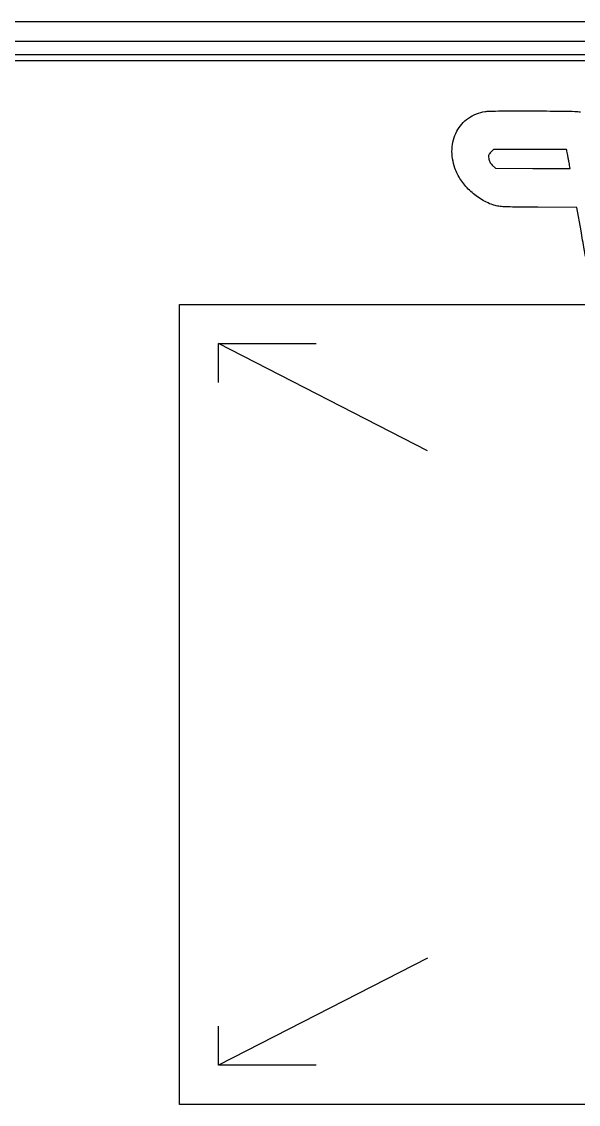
# Model space of a CAD drawing. Header units: millimetres. Extents: x 8533 to 164433, y 5768 to 115327.
# Drawn here: x 111262.1 to 111295.7, y 26888.6 to 26953.9 of the extents above; entities that cross this region are included whole.
import ezdxf

# ---------------------------------------------------------------- set-up
doc = ezdxf.new("R2010")
doc.units = ezdxf.units.MM
doc.header["$LTSCALE"] = 250
doc.layers.add('G-ENP 인버터 판넬', color=255, linetype='Continuous')

# ---------------------------------------------------------------- blocks, each defined once
blk = doc.blocks.new('240808_벽부형 인버터')
at = {"layer": 'G-ENP 인버터 판넬'}
for p, q in [((125.337, 617.431), (-125.337, 617.431)), ((125.337, 615.749), (-125.337, 615.749)), ((-125.337, 614.571), (125.337, 614.571)), ((-125.337, 614.066), (125.337, 614.066)), ((63.93, 593.036), (-63.93, 593.036)), ((63.93, 524.059), (63.93, 593.036)), ((42.559, 580.419), (60.565, 589.672)), ((60.565, 589.672), (52.154, 589.672)), ((60.565, 586.307), (60.565, 589.672)), ((42.559, 536.677), (60.565, 527.424)), ((60.565, 527.424), (60.565, 530.789)), ((52.154, 527.424), (60.565, 527.424)), ((-63.93, 524.059), (63.93, 524.059))]:
    blk.add_line(p, q, dxfattribs=at)
blk.add_lwpolyline([(28.922, 597.175, -0.000038), (29.034, 597.814, -0.000045), (29.168, 598.573, -0.000037), (29.31, 599.382), (29.666, 601.406), (33.044, 601.428, 0.000794), (35.228, 601.446, 0.010328), (36.04, 601.471, 0.028597), (36.515, 601.523, 0.044277), (36.914, 601.626, 0.055491), (37.972, 602.142, 0.051198), (38.922, 602.889, 0.052245), (39.683, 603.797, 0.063879), (40.18, 604.785, 0.093672), (40.433, 606.452, 0.113669), (40.025, 607.975, 0.12005), (39.017, 609.108, 0.113001), (37.578, 609.681, 0.033475), (37.221, 609.713, 0.002107), (36.165, 609.73, 0.002885), (34.839, 609.738, 0.001637), (33.233, 609.734, 0.000638), (30.733, 609.716, 0.009022), (29.838, 609.693, 0.025789), (29.348, 609.645, 0.071393)], format="xyb", dxfattribs=at)
blk.add_lwpolyline([(37.081, 606.184, -0.025353), (37.207, 606.045, -0.087335), (37.266, 605.939, -0.089767), (37.285, 605.821, -0.027701), (37.271, 605.641, -0.041829), (37.235, 605.482, -0.048233), (37.175, 605.339, -0.044566), (37.085, 605.201, -0.028458), (36.957, 605.057), (36.685, 604.785), (33.465, 604.764, -0.000624), (32.23, 604.757, -0.001042), (31.191, 604.755, -0.000044), (30.254, 604.755, -0.414149), (30.245, 604.764, -0.045777), (30.247, 604.781, -0.000119), (30.29, 605.013, -0.000745), (30.339, 605.275, -0.000464), (30.397, 605.581, 0.000413), (30.455, 605.887, 0.000665), (30.504, 606.149, 0.000095), (30.547, 606.381, 0.045931), (30.548, 606.396, -0.412397), (30.556, 606.404, -0.000036), (31.474, 606.409, -0.000947), (32.491, 606.413, -0.000568), (33.699, 606.415), (36.85, 606.415)], format="xyb", close=True, dxfattribs=at)

msp = doc.modelspace()

# ---------------------------------------------------------------- block references
at = {"layer": 'G-ENP 인버터 판넬', "xscale": -0.7, "yscale": 0.7, "zscale": 0.7}
msp.add_blockref('240808_벽부형 인버터', (111316.384, 26521.709, 0), dxfattribs=at)

doc.saveas('drawing.dxf')
